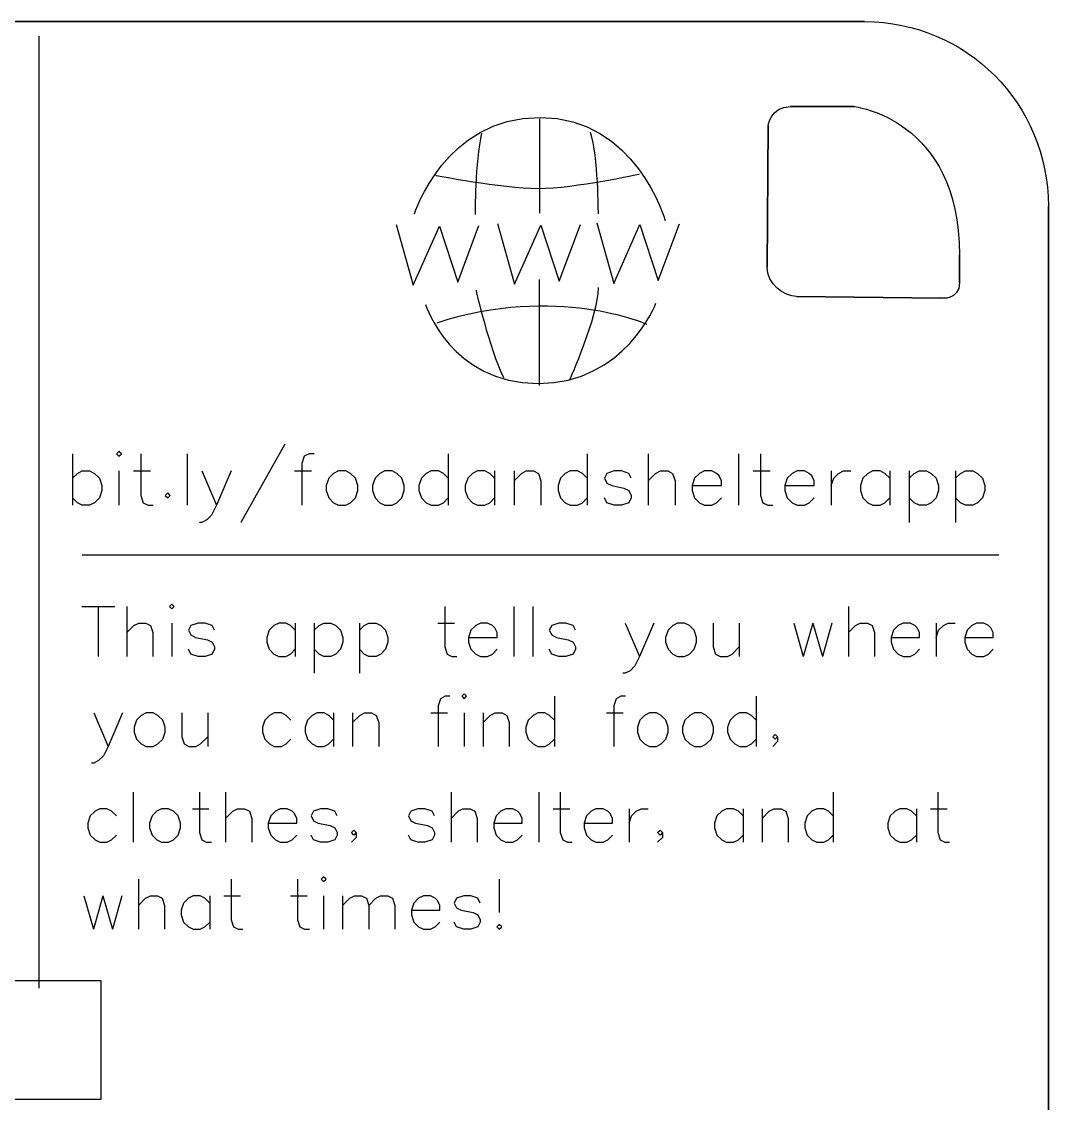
# Model space of a CAD drawing. Header units: inches. Extents: x 5 to 75, y 204.3 to 274.5.
# Drawn here: x 39.84 to 75, y 237.49 to 274.53 of the extents above; entities that cross this region are included whole.
import ezdxf

# ---------------------------------------------------------------- set-up
doc = ezdxf.new("R2010")
doc.units = ezdxf.units.IN
doc.header["$MEASUREMENT"] = 0
for name, color, linetype in [('Cutout', 7, 'Continuous'), ('Dividers', 7, 'Continuous'), ('Graphics', 7, 'Continuous'), ('Text', 7, 'Continuous')]:
    doc.layers.add(name, color=color, linetype=linetype)

# ---------------------------------------------------------------- blocks, each defined once
blk = doc.blocks.new('block 2')
at = {"layer": 'Cutout', "color": 7, "lineweight": 25}
blk.add_open_spline([(68.329, 271.623), (68.329, 271.623), (71.956, 271.224), (71.956, 266.541)], degree=3, dxfattribs=at)
blk = doc.blocks.new('block 3')
at = {"layer": 'Cutout', "color": 7, "lineweight": 25}
blk.add_open_spline([(66.174, 271.62), (66.174, 271.62), (68.329, 271.623), (68.329, 271.623), (68.329, 271.623), (66.174, 271.62), (66.174, 271.62)], degree=3, knots=[0, 0, 0, 0, 1, 1, 1, 2, 2, 2, 2], dxfattribs=at)
blk = doc.blocks.new('block 4')
at = {"layer": 'Cutout', "color": 7, "lineweight": 25}
blk.add_open_spline([(71.956, 265.592), (71.956, 264.972), (71.314, 265.056), (71.314, 265.056)], degree=3, dxfattribs=at)
blk = doc.blocks.new('block 5')
at = {"layer": 'Cutout', "color": 7, "lineweight": 25}
blk.add_open_spline([(71.956, 266.541), (71.956, 266.541), (71.956, 265.592), (71.956, 265.592), (71.956, 265.592), (71.956, 266.541), (71.956, 266.541)], degree=3, knots=[0, 0, 0, 0, 1, 1, 1, 2, 2, 2, 2], dxfattribs=at)
blk = doc.blocks.new('block 6')
at = {"layer": 'Cutout', "color": 7, "lineweight": 25}
blk.add_open_spline([(66.379, 265.119), (65.939, 265.119), (65.366, 265.552), (65.366, 266.114)], degree=3, dxfattribs=at)
blk = doc.blocks.new('block 7')
at = {"layer": 'Cutout', "color": 7, "lineweight": 25}
blk.add_open_spline([(71.314, 265.056), (71.314, 265.056), (66.379, 265.119), (66.379, 265.119), (66.379, 265.119), (71.314, 265.056), (71.314, 265.056)], degree=3, knots=[0, 0, 0, 0, 1, 1, 1, 2, 2, 2, 2], dxfattribs=at)
blk = doc.blocks.new('block 8')
at = {"layer": 'Cutout', "color": 7, "lineweight": 25}
blk.add_open_spline([(65.399, 270.953), (65.399, 270.953), (65.473, 271.618), (66.174, 271.62)], degree=3, dxfattribs=at)
blk = doc.blocks.new('block 9')
at = {"layer": 'Cutout', "color": 7, "lineweight": 25}
blk.add_open_spline([(65.366, 266.114), (65.366, 266.114), (65.399, 270.953), (65.399, 270.953), (65.399, 270.953), (65.366, 266.114), (65.366, 266.114)], degree=3, knots=[0, 0, 0, 0, 1, 1, 1, 2, 2, 2, 2], dxfattribs=at)
blk = doc.blocks.new('block 10')
at = {"layer": 'Cutout', "color": 7, "lineweight": 25}
blk.add_lwpolyline([(66.174, 271.62), (66.174, 271.62)], dxfattribs=at)
blk = doc.blocks.new('block 11')
at = {"layer": 'Cutout', "color": 7, "lineweight": 25}
blk.add_open_spline([(68.708, 274.526), (72.194, 274.526), (75, 271.71), (75, 268.212)], degree=3, dxfattribs=at)
blk = doc.blocks.new('block 12')
at = {"layer": 'Cutout', "color": 7, "lineweight": 25}
blk.add_open_spline([(11.291, 274.526), (11.291, 274.526), (68.708, 274.526), (68.708, 274.526), (68.708, 274.526), (11.291, 274.526), (11.291, 274.526)], degree=3, knots=[0, 0, 0, 0, 1, 1, 1, 2, 2, 2, 2], dxfattribs=at)
blk = doc.blocks.new('block 14')
at = {"layer": 'Cutout', "color": 7, "lineweight": 25}
blk.add_open_spline([(75, 268.212), (75, 268.212), (75, 210.589), (75, 210.589), (75, 210.589), (75, 268.212), (75, 268.212)], degree=3, knots=[0, 0, 0, 0, 1, 1, 1, 2, 2, 2, 2], dxfattribs=at)
blk = doc.blocks.new('block 24')
at = {"layer": 'Dividers', "color": 7, "lineweight": 25}
blk.add_lwpolyline([(40.439, 241.437), (40.439, 274.029)], dxfattribs=at)
blk = doc.blocks.new('block 26')
at = {"layer": 'Dividers', "color": 7, "lineweight": 25}
blk.add_lwpolyline([(5.003, 241.692), (42.553, 241.692), (42.553, 237.618), (5.003, 237.618), (5.003, 241.692)], dxfattribs=at)
blk = doc.blocks.new('block 27')
at = {"layer": 'Dividers', "color": 7, "lineweight": 25}
blk.add_lwpolyline([(41.912, 256.266), (73.304, 256.266)], dxfattribs=at)
blk = doc.blocks.new('block 53')
at = {"layer": 'Graphics', "color": 7, "lineweight": 25}
blk.add_open_spline([(53.672, 264.837), (53.672, 264.837), (54.546, 262.137), (57.527, 262.137)], degree=3, dxfattribs=at)
blk = doc.blocks.new('block 54')
at = {"layer": 'Graphics', "color": 7, "lineweight": 25}
blk.add_open_spline([(57.527, 262.137), (60.508, 262.137), (61.561, 264.882), (61.561, 264.882)], degree=3, dxfattribs=at)
blk = doc.blocks.new('block 56')
at = {"layer": 'Graphics', "color": 7, "lineweight": 25}
blk.add_open_spline([(55.398, 265.331), (55.398, 265.331), (55.846, 263.352), (56.339, 262.34)], degree=3, dxfattribs=at)
blk = doc.blocks.new('block 57')
at = {"layer": 'Graphics', "color": 7, "lineweight": 25}
blk.add_open_spline([(58.602, 262.25), (58.602, 262.25), (59.589, 264.432), (59.589, 265.422)], degree=3, dxfattribs=at)
blk = doc.blocks.new('block 58')
at = {"layer": 'Graphics', "color": 7, "lineweight": 25}
blk.add_open_spline([(61.248, 264.162), (61.248, 264.162), (58.155, 265.534), (54.053, 264.207)], degree=3, dxfattribs=at)
blk = doc.blocks.new('block 59')
at = {"layer": 'Graphics', "color": 7, "lineweight": 25}
blk.add_open_spline([(53.29, 267.941), (53.29, 267.941), (54.322, 271.248), (57.594, 271.248)], degree=3, dxfattribs=at)
blk = doc.blocks.new('block 60')
at = {"layer": 'Graphics', "color": 7, "lineweight": 25}
blk.add_open_spline([(57.594, 271.248), (60.867, 271.248), (61.875, 267.716), (61.875, 267.716)], degree=3, dxfattribs=at)
blk = doc.blocks.new('block 61')
at = {"layer": 'Graphics', "color": 7, "lineweight": 25}
blk.add_lwpolyline([(57.571, 262.07), (57.571, 265.692)], dxfattribs=at)
blk = doc.blocks.new('block 62')
at = {"layer": 'Graphics', "color": 7, "lineweight": 25}
blk.add_open_spline([(55.375, 267.918), (55.375, 267.918), (55.375, 269.718), (55.6, 270.708)], degree=3, dxfattribs=at)
blk = doc.blocks.new('block 63')
at = {"layer": 'Graphics', "color": 7, "lineweight": 25}
blk.add_open_spline([(59.589, 267.941), (59.589, 267.941), (59.589, 269.92), (59.32, 270.73)], degree=3, dxfattribs=at)
blk = doc.blocks.new('block 64')
at = {"layer": 'Graphics', "color": 7, "lineweight": 25}
blk.add_open_spline([(54.008, 269.268), (54.008, 269.268), (56.249, 268.818), (57.527, 268.818)], degree=3, dxfattribs=at)
blk = doc.blocks.new('block 65')
at = {"layer": 'Graphics', "color": 7, "lineweight": 25}
blk.add_open_spline([(57.527, 268.818), (58.804, 268.818), (61.001, 269.313), (61.001, 269.313)], degree=3, dxfattribs=at)
blk = doc.blocks.new('block 66')
at = {"layer": 'Graphics', "color": 7, "lineweight": 25}
blk.add_lwpolyline([(57.571, 271.202), (57.571, 267.963)], dxfattribs=at)
blk = doc.blocks.new('block 67')
at = {"layer": 'Graphics', "color": 7, "lineweight": 25}
blk.add_lwpolyline([(52.663, 267.581), (53.246, 265.5), (54.142, 267.525), (54.77, 265.601), (55.499, 267.547)], dxfattribs=at)
blk = doc.blocks.new('block 68')
at = {"layer": 'Graphics', "color": 7, "lineweight": 25}
blk.add_lwpolyline([(56.137, 267.614), (56.72, 265.534), (57.616, 267.559), (58.245, 265.635), (58.973, 267.581)], dxfattribs=at)
blk = doc.blocks.new('block 69')
at = {"layer": 'Graphics', "color": 7, "lineweight": 25}
blk.add_lwpolyline([(59.534, 267.637), (60.116, 265.556), (61.013, 267.581), (61.64, 265.658), (62.369, 267.604)], dxfattribs=at)
blk = doc.blocks.new('block 118')
at = {"layer": 'Text', "color": 7, "lineweight": 25}
blk.add_lwpolyline([(41.581, 259.729), (41.581, 257.968)], dxfattribs=at)
blk = doc.blocks.new('block 119')
at = {"layer": 'Text', "color": 7, "lineweight": 25}
blk.add_lwpolyline([(41.581, 258.89), (41.747, 259.058), (41.915, 259.142), (42.165, 259.142), (42.332, 259.058), (42.499, 258.89), (42.583, 258.639), (42.583, 258.471), (42.499, 258.22), (42.332, 258.052), (42.165, 257.968), (41.915, 257.968), (41.747, 258.052), (41.581, 258.22)], dxfattribs=at)
blk = doc.blocks.new('block 120')
at = {"layer": 'Text', "color": 7, "lineweight": 25}
blk.add_lwpolyline([(43.084, 259.729), (43.167, 259.645), (43.252, 259.729), (43.167, 259.813), (43.084, 259.729)], dxfattribs=at)
blk = doc.blocks.new('block 121')
at = {"layer": 'Text', "color": 7, "lineweight": 25}
blk.add_lwpolyline([(43.167, 259.142), (43.167, 257.968)], dxfattribs=at)
blk = doc.blocks.new('block 122')
at = {"layer": 'Text', "color": 7, "lineweight": 25}
blk.add_lwpolyline([(43.92, 259.729), (43.92, 258.304), (44.004, 258.052), (44.17, 257.968), (44.338, 257.968)], dxfattribs=at)
blk = doc.blocks.new('block 123')
at = {"layer": 'Text', "color": 7, "lineweight": 25}
blk.add_lwpolyline([(43.669, 259.142), (44.253, 259.142)], dxfattribs=at)
blk = doc.blocks.new('block 124')
at = {"layer": 'Text', "color": 7, "lineweight": 25}
blk.add_lwpolyline([(44.838, 258.388), (44.755, 258.304), (44.838, 258.22), (44.922, 258.304), (44.838, 258.388)], dxfattribs=at)
blk = doc.blocks.new('block 125')
at = {"layer": 'Text', "color": 7, "lineweight": 25}
blk.add_lwpolyline([(45.507, 259.729), (45.507, 257.968)], dxfattribs=at)
blk = doc.blocks.new('block 126')
at = {"layer": 'Text', "color": 7, "lineweight": 25}
blk.add_lwpolyline([(46.009, 259.142), (46.509, 257.968)], dxfattribs=at)
blk = doc.blocks.new('block 127')
at = {"layer": 'Text', "color": 7, "lineweight": 25}
blk.add_lwpolyline([(47.011, 259.142), (46.509, 257.968), (46.343, 257.633), (46.175, 257.465), (46.009, 257.382), (45.924, 257.382)], dxfattribs=at)
blk = doc.blocks.new('block 128')
at = {"layer": 'Text', "color": 7, "lineweight": 25}
blk.add_lwpolyline([(48.849, 260.064), (47.346, 257.382)], dxfattribs=at)
blk = doc.blocks.new('block 129')
at = {"layer": 'Text', "color": 7, "lineweight": 25}
blk.add_lwpolyline([(49.852, 259.729), (49.685, 259.729), (49.517, 259.645), (49.434, 259.394), (49.434, 257.968)], dxfattribs=at)
blk = doc.blocks.new('block 130')
at = {"layer": 'Text', "color": 7, "lineweight": 25}
blk.add_lwpolyline([(49.183, 259.142), (49.768, 259.142)], dxfattribs=at)
blk = doc.blocks.new('block 131')
at = {"layer": 'Text', "color": 7, "lineweight": 25}
blk.add_lwpolyline([(50.687, 259.142), (50.52, 259.058), (50.353, 258.89), (50.269, 258.639), (50.269, 258.471), (50.353, 258.22), (50.52, 258.052), (50.687, 257.968), (50.937, 257.968), (51.105, 258.052), (51.272, 258.22), (51.355, 258.471), (51.355, 258.639), (51.272, 258.89), (51.105, 259.058), (50.937, 259.142), (50.687, 259.142)], dxfattribs=at)
blk = doc.blocks.new('block 132')
at = {"layer": 'Text', "color": 7, "lineweight": 25}
blk.add_lwpolyline([(52.274, 259.142), (52.107, 259.058), (51.94, 258.89), (51.857, 258.639), (51.857, 258.471), (51.94, 258.22), (52.107, 258.052), (52.274, 257.968), (52.525, 257.968), (52.692, 258.052), (52.859, 258.22), (52.943, 258.471), (52.943, 258.639), (52.859, 258.89), (52.692, 259.058), (52.525, 259.142), (52.274, 259.142)], dxfattribs=at)
blk = doc.blocks.new('block 133')
at = {"layer": 'Text', "color": 7, "lineweight": 25}
blk.add_lwpolyline([(54.447, 259.729), (54.447, 257.968)], dxfattribs=at)
blk = doc.blocks.new('block 134')
at = {"layer": 'Text', "color": 7, "lineweight": 25}
blk.add_lwpolyline([(54.447, 258.89), (54.28, 259.058), (54.113, 259.142), (53.862, 259.142), (53.694, 259.058), (53.528, 258.89), (53.444, 258.639), (53.444, 258.471), (53.528, 258.22), (53.694, 258.052), (53.862, 257.968), (54.113, 257.968), (54.28, 258.052), (54.447, 258.22)], dxfattribs=at)
blk = doc.blocks.new('block 135')
at = {"layer": 'Text', "color": 7, "lineweight": 25}
blk.add_lwpolyline([(56.034, 259.142), (56.034, 257.968)], dxfattribs=at)
blk = doc.blocks.new('block 136')
at = {"layer": 'Text', "color": 7, "lineweight": 25}
blk.add_lwpolyline([(56.034, 258.89), (55.867, 259.058), (55.7, 259.142), (55.45, 259.142), (55.282, 259.058), (55.115, 258.89), (55.031, 258.639), (55.031, 258.471), (55.115, 258.22), (55.282, 258.052), (55.45, 257.968), (55.7, 257.968), (55.867, 258.052), (56.034, 258.22)], dxfattribs=at)
blk = doc.blocks.new('block 137')
at = {"layer": 'Text', "color": 7, "lineweight": 25}
blk.add_lwpolyline([(56.702, 259.142), (56.702, 257.968)], dxfattribs=at)
blk = doc.blocks.new('block 138')
at = {"layer": 'Text', "color": 7, "lineweight": 25}
blk.add_lwpolyline([(56.702, 258.807), (56.953, 259.058), (57.121, 259.142), (57.37, 259.142), (57.538, 259.058), (57.621, 258.807), (57.621, 257.968)], dxfattribs=at)
blk = doc.blocks.new('block 139')
at = {"layer": 'Text', "color": 7, "lineweight": 25}
blk.add_lwpolyline([(59.209, 259.729), (59.209, 257.968)], dxfattribs=at)
blk = doc.blocks.new('block 140')
at = {"layer": 'Text', "color": 7, "lineweight": 25}
blk.add_lwpolyline([(59.209, 258.89), (59.042, 259.058), (58.875, 259.142), (58.624, 259.142), (58.456, 259.058), (58.29, 258.89), (58.207, 258.639), (58.207, 258.471), (58.29, 258.22), (58.456, 258.052), (58.624, 257.968), (58.875, 257.968), (59.042, 258.052), (59.209, 258.22)], dxfattribs=at)
blk = doc.blocks.new('block 141')
at = {"layer": 'Text', "color": 7, "lineweight": 25}
blk.add_lwpolyline([(60.713, 258.89), (60.629, 259.058), (60.378, 259.142), (60.128, 259.142), (59.877, 259.058), (59.793, 258.89), (59.877, 258.723), (60.044, 258.639), (60.462, 258.555), (60.629, 258.471), (60.713, 258.304), (60.713, 258.22), (60.629, 258.052), (60.378, 257.968), (60.128, 257.968), (59.877, 258.052), (59.793, 258.22)], dxfattribs=at)
blk = doc.blocks.new('block 142')
at = {"layer": 'Text', "color": 7, "lineweight": 25}
blk.add_lwpolyline([(61.298, 259.729), (61.298, 257.968)], dxfattribs=at)
blk = doc.blocks.new('block 143')
at = {"layer": 'Text', "color": 7, "lineweight": 25}
blk.add_lwpolyline([(61.298, 258.807), (61.549, 259.058), (61.715, 259.142), (61.966, 259.142), (62.133, 259.058), (62.217, 258.807), (62.217, 257.968)], dxfattribs=at)
blk = doc.blocks.new('block 144')
at = {"layer": 'Text', "color": 7, "lineweight": 25}
blk.add_lwpolyline([(62.801, 258.639), (63.804, 258.639), (63.804, 258.807), (63.72, 258.974), (63.637, 259.058), (63.47, 259.142), (63.22, 259.142), (63.052, 259.058), (62.885, 258.89), (62.801, 258.639), (62.801, 258.471), (62.885, 258.22), (63.052, 258.052), (63.22, 257.968), (63.47, 257.968), (63.637, 258.052), (63.804, 258.22)], dxfattribs=at)
blk = doc.blocks.new('block 145')
at = {"layer": 'Text', "color": 7, "lineweight": 25}
blk.add_lwpolyline([(64.389, 259.729), (64.389, 257.968)], dxfattribs=at)
blk = doc.blocks.new('block 146')
at = {"layer": 'Text', "color": 7, "lineweight": 25}
blk.add_lwpolyline([(65.141, 259.729), (65.141, 258.304), (65.225, 258.052), (65.391, 257.968), (65.559, 257.968)], dxfattribs=at)
blk = doc.blocks.new('block 147')
at = {"layer": 'Text', "color": 7, "lineweight": 25}
blk.add_lwpolyline([(64.891, 259.142), (65.475, 259.142)], dxfattribs=at)
blk = doc.blocks.new('block 148')
at = {"layer": 'Text', "color": 7, "lineweight": 25}
blk.add_lwpolyline([(65.977, 258.639), (66.979, 258.639), (66.979, 258.807), (66.895, 258.974), (66.811, 259.058), (66.645, 259.142), (66.394, 259.142), (66.226, 259.058), (66.06, 258.89), (65.977, 258.639), (65.977, 258.471), (66.06, 258.22), (66.226, 258.052), (66.394, 257.968), (66.645, 257.968), (66.811, 258.052), (66.979, 258.22)], dxfattribs=at)
blk = doc.blocks.new('block 149')
at = {"layer": 'Text', "color": 7, "lineweight": 25}
blk.add_lwpolyline([(67.563, 259.142), (67.563, 257.968)], dxfattribs=at)
blk = doc.blocks.new('block 150')
at = {"layer": 'Text', "color": 7, "lineweight": 25}
blk.add_lwpolyline([(67.563, 258.639), (67.648, 258.89), (67.814, 259.058), (67.982, 259.142), (68.232, 259.142)], dxfattribs=at)
blk = doc.blocks.new('block 151')
at = {"layer": 'Text', "color": 7, "lineweight": 25}
blk.add_lwpolyline([(69.569, 259.142), (69.569, 257.968)], dxfattribs=at)
blk = doc.blocks.new('block 152')
at = {"layer": 'Text', "color": 7, "lineweight": 25}
blk.add_lwpolyline([(69.569, 258.89), (69.402, 259.058), (69.234, 259.142), (68.984, 259.142), (68.817, 259.058), (68.65, 258.89), (68.566, 258.639), (68.566, 258.471), (68.65, 258.22), (68.817, 258.052), (68.984, 257.968), (69.234, 257.968), (69.402, 258.052), (69.569, 258.22)], dxfattribs=at)
blk = doc.blocks.new('block 153')
at = {"layer": 'Text', "color": 7, "lineweight": 25}
blk.add_lwpolyline([(70.237, 259.142), (70.237, 257.382)], dxfattribs=at)
blk = doc.blocks.new('block 154')
at = {"layer": 'Text', "color": 7, "lineweight": 25}
blk.add_lwpolyline([(70.237, 258.89), (70.405, 259.058), (70.571, 259.142), (70.822, 259.142), (70.99, 259.058), (71.156, 258.89), (71.239, 258.639), (71.239, 258.471), (71.156, 258.22), (70.99, 258.052), (70.822, 257.968), (70.571, 257.968), (70.405, 258.052), (70.237, 258.22)], dxfattribs=at)
blk = doc.blocks.new('block 155')
at = {"layer": 'Text', "color": 7, "lineweight": 25}
blk.add_lwpolyline([(71.825, 259.142), (71.825, 257.382)], dxfattribs=at)
blk = doc.blocks.new('block 156')
at = {"layer": 'Text', "color": 7, "lineweight": 25}
blk.add_lwpolyline([(71.825, 258.89), (71.992, 259.058), (72.159, 259.142), (72.41, 259.142), (72.576, 259.058), (72.744, 258.89), (72.827, 258.639), (72.827, 258.471), (72.744, 258.22), (72.576, 258.052), (72.41, 257.968), (72.159, 257.968), (71.992, 258.052), (71.825, 258.22)], dxfattribs=at)
blk = doc.blocks.new('block 225')
at = {"layer": 'Text', "color": 7, "lineweight": 25}
blk.add_lwpolyline([(42.463, 254.506), (42.463, 252.793)], dxfattribs=at)
blk = doc.blocks.new('block 226')
at = {"layer": 'Text', "color": 7, "lineweight": 25}
blk.add_lwpolyline([(41.893, 254.506), (43.032, 254.506)], dxfattribs=at)
blk = doc.blocks.new('block 227')
at = {"layer": 'Text', "color": 7, "lineweight": 25}
blk.add_lwpolyline([(43.438, 254.506), (43.438, 252.793)], dxfattribs=at)
blk = doc.blocks.new('block 228')
at = {"layer": 'Text', "color": 7, "lineweight": 25}
blk.add_lwpolyline([(43.438, 253.608), (43.682, 253.853), (43.845, 253.935), (44.089, 253.935), (44.251, 253.853), (44.333, 253.608), (44.333, 252.793)], dxfattribs=at)
blk = doc.blocks.new('block 229')
at = {"layer": 'Text', "color": 7, "lineweight": 25}
blk.add_lwpolyline([(44.902, 254.506), (44.983, 254.424), (45.064, 254.506), (44.983, 254.587), (44.902, 254.506)], dxfattribs=at)
blk = doc.blocks.new('block 230')
at = {"layer": 'Text', "color": 7, "lineweight": 25}
blk.add_lwpolyline([(44.983, 253.935), (44.983, 252.793)], dxfattribs=at)
blk = doc.blocks.new('block 231')
at = {"layer": 'Text', "color": 7, "lineweight": 25}
blk.add_lwpolyline([(46.447, 253.69), (46.365, 253.853), (46.121, 253.935), (45.877, 253.935), (45.633, 253.853), (45.552, 253.69), (45.633, 253.527), (45.796, 253.446), (46.203, 253.364), (46.365, 253.282), (46.447, 253.119), (46.447, 253.037), (46.365, 252.874), (46.121, 252.793), (45.877, 252.793), (45.633, 252.874), (45.552, 253.037)], dxfattribs=at)
blk = doc.blocks.new('block 232')
at = {"layer": 'Text', "color": 7, "lineweight": 25}
blk.add_lwpolyline([(49.21, 253.935), (49.21, 252.793)], dxfattribs=at)
blk = doc.blocks.new('block 233')
at = {"layer": 'Text', "color": 7, "lineweight": 25}
blk.add_lwpolyline([(49.21, 253.69), (49.048, 253.853), (48.885, 253.935), (48.641, 253.935), (48.478, 253.853), (48.316, 253.69), (48.234, 253.446), (48.234, 253.282), (48.316, 253.037), (48.478, 252.874), (48.641, 252.793), (48.885, 252.793), (49.048, 252.874), (49.21, 253.037)], dxfattribs=at)
blk = doc.blocks.new('block 234')
at = {"layer": 'Text', "color": 7, "lineweight": 25}
blk.add_lwpolyline([(49.86, 253.935), (49.86, 252.222)], dxfattribs=at)
blk = doc.blocks.new('block 235')
at = {"layer": 'Text', "color": 7, "lineweight": 25}
blk.add_lwpolyline([(49.86, 253.69), (50.023, 253.853), (50.186, 253.935), (50.43, 253.935), (50.592, 253.853), (50.755, 253.69), (50.837, 253.446), (50.837, 253.282), (50.755, 253.037), (50.592, 252.874), (50.43, 252.793), (50.186, 252.793), (50.023, 252.874), (49.86, 253.037)], dxfattribs=at)
blk = doc.blocks.new('block 236')
at = {"layer": 'Text', "color": 7, "lineweight": 25}
blk.add_lwpolyline([(51.405, 253.935), (51.405, 252.222)], dxfattribs=at)
blk = doc.blocks.new('block 237')
at = {"layer": 'Text', "color": 7, "lineweight": 25}
blk.add_lwpolyline([(51.405, 253.69), (51.568, 253.853), (51.73, 253.935), (51.974, 253.935), (52.137, 253.853), (52.3, 253.69), (52.381, 253.446), (52.381, 253.282), (52.3, 253.037), (52.137, 252.874), (51.974, 252.793), (51.73, 252.793), (51.568, 252.874), (51.405, 253.037)], dxfattribs=at)
blk = doc.blocks.new('block 238')
at = {"layer": 'Text', "color": 7, "lineweight": 25}
blk.add_lwpolyline([(54.332, 254.506), (54.332, 253.119), (54.414, 252.874), (54.575, 252.793), (54.738, 252.793)], dxfattribs=at)
blk = doc.blocks.new('block 239')
at = {"layer": 'Text', "color": 7, "lineweight": 25}
blk.add_lwpolyline([(54.088, 253.935), (54.657, 253.935)], dxfattribs=at)
blk = doc.blocks.new('block 240')
at = {"layer": 'Text', "color": 7, "lineweight": 25}
blk.add_lwpolyline([(55.145, 253.446), (56.121, 253.446), (56.121, 253.608), (56.04, 253.772), (55.958, 253.853), (55.796, 253.935), (55.551, 253.935), (55.389, 253.853), (55.226, 253.69), (55.145, 253.446), (55.145, 253.282), (55.226, 253.037), (55.389, 252.874), (55.551, 252.793), (55.796, 252.793), (55.958, 252.874), (56.121, 253.037)], dxfattribs=at)
blk = doc.blocks.new('block 241')
at = {"layer": 'Text', "color": 7, "lineweight": 25}
blk.add_lwpolyline([(56.689, 254.506), (56.689, 252.793)], dxfattribs=at)
blk = doc.blocks.new('block 242')
at = {"layer": 'Text', "color": 7, "lineweight": 25}
blk.add_lwpolyline([(57.34, 254.506), (57.34, 252.793)], dxfattribs=at)
blk = doc.blocks.new('block 243')
at = {"layer": 'Text', "color": 7, "lineweight": 25}
blk.add_lwpolyline([(58.803, 253.69), (58.722, 253.853), (58.478, 253.935), (58.234, 253.935), (57.99, 253.853), (57.909, 253.69), (57.99, 253.527), (58.153, 253.446), (58.559, 253.364), (58.722, 253.282), (58.803, 253.119), (58.803, 253.037), (58.722, 252.874), (58.478, 252.793), (58.234, 252.793), (57.99, 252.874), (57.909, 253.037)], dxfattribs=at)
blk = doc.blocks.new('block 244')
at = {"layer": 'Text', "color": 7, "lineweight": 25}
blk.add_lwpolyline([(60.511, 253.935), (60.999, 252.793)], dxfattribs=at)
blk = doc.blocks.new('block 245')
at = {"layer": 'Text', "color": 7, "lineweight": 25}
blk.add_lwpolyline([(61.486, 253.935), (60.999, 252.793), (60.836, 252.467), (60.673, 252.303), (60.511, 252.222), (60.429, 252.222)], dxfattribs=at)
blk = doc.blocks.new('block 246')
at = {"layer": 'Text', "color": 7, "lineweight": 25}
blk.add_lwpolyline([(62.299, 253.935), (62.137, 253.853), (61.974, 253.69), (61.893, 253.446), (61.893, 253.282), (61.974, 253.037), (62.137, 252.874), (62.299, 252.793), (62.543, 252.793), (62.705, 252.874), (62.868, 253.037), (62.949, 253.282), (62.949, 253.446), (62.868, 253.69), (62.705, 253.853), (62.543, 253.935), (62.299, 253.935)], dxfattribs=at)
blk = doc.blocks.new('block 247')
at = {"layer": 'Text', "color": 7, "lineweight": 25}
blk.add_lwpolyline([(63.519, 253.935), (63.519, 253.119), (63.6, 252.874), (63.763, 252.793), (64.007, 252.793), (64.169, 252.874), (64.412, 253.119)], dxfattribs=at)
blk = doc.blocks.new('block 248')
at = {"layer": 'Text', "color": 7, "lineweight": 25}
blk.add_lwpolyline([(64.412, 253.935), (64.412, 252.793)], dxfattribs=at)
blk = doc.blocks.new('block 249')
at = {"layer": 'Text', "color": 7, "lineweight": 25}
blk.add_lwpolyline([(66.282, 253.935), (66.608, 252.793)], dxfattribs=at)
blk = doc.blocks.new('block 250')
at = {"layer": 'Text', "color": 7, "lineweight": 25}
blk.add_lwpolyline([(66.933, 253.935), (66.608, 252.793)], dxfattribs=at)
blk = doc.blocks.new('block 251')
at = {"layer": 'Text', "color": 7, "lineweight": 25}
blk.add_lwpolyline([(66.933, 253.935), (67.259, 252.793)], dxfattribs=at)
blk = doc.blocks.new('block 252')
at = {"layer": 'Text', "color": 7, "lineweight": 25}
blk.add_lwpolyline([(67.583, 253.935), (67.259, 252.793)], dxfattribs=at)
blk = doc.blocks.new('block 253')
at = {"layer": 'Text', "color": 7, "lineweight": 25}
blk.add_lwpolyline([(68.152, 254.506), (68.152, 252.793)], dxfattribs=at)
blk = doc.blocks.new('block 254')
at = {"layer": 'Text', "color": 7, "lineweight": 25}
blk.add_lwpolyline([(68.152, 253.608), (68.397, 253.853), (68.559, 253.935), (68.803, 253.935), (68.966, 253.853), (69.047, 253.608), (69.047, 252.793)], dxfattribs=at)
blk = doc.blocks.new('block 255')
at = {"layer": 'Text', "color": 7, "lineweight": 25}
blk.add_lwpolyline([(69.615, 253.446), (70.592, 253.446), (70.592, 253.608), (70.51, 253.772), (70.429, 253.853), (70.266, 253.935), (70.022, 253.935), (69.86, 253.853), (69.697, 253.69), (69.615, 253.446), (69.615, 253.282), (69.697, 253.037), (69.86, 252.874), (70.022, 252.793), (70.266, 252.793), (70.429, 252.874), (70.592, 253.037)], dxfattribs=at)
blk = doc.blocks.new('block 256')
at = {"layer": 'Text', "color": 7, "lineweight": 25}
blk.add_lwpolyline([(71.16, 253.935), (71.16, 252.793)], dxfattribs=at)
blk = doc.blocks.new('block 257')
at = {"layer": 'Text', "color": 7, "lineweight": 25}
blk.add_lwpolyline([(71.16, 253.446), (71.241, 253.69), (71.404, 253.853), (71.567, 253.935), (71.811, 253.935)], dxfattribs=at)
blk = doc.blocks.new('block 258')
at = {"layer": 'Text', "color": 7, "lineweight": 25}
blk.add_lwpolyline([(72.136, 253.446), (73.111, 253.446), (73.111, 253.608), (73.03, 253.772), (72.949, 253.853), (72.786, 253.935), (72.542, 253.935), (72.379, 253.853), (72.217, 253.69), (72.136, 253.446), (72.136, 253.282), (72.217, 253.037), (72.379, 252.874), (72.542, 252.793), (72.786, 252.793), (72.949, 252.874), (73.111, 253.037)], dxfattribs=at)
blk = doc.blocks.new('block 259')
at = {"layer": 'Text', "color": 7, "lineweight": 25}
blk.add_lwpolyline([(42.31, 250.856), (42.798, 249.714)], dxfattribs=at)
blk = doc.blocks.new('block 260')
at = {"layer": 'Text', "color": 7, "lineweight": 25}
blk.add_lwpolyline([(43.286, 250.856), (42.798, 249.714), (42.635, 249.387), (42.473, 249.224), (42.31, 249.143), (42.229, 249.143)], dxfattribs=at)
blk = doc.blocks.new('block 261')
at = {"layer": 'Text', "color": 7, "lineweight": 25}
blk.add_lwpolyline([(44.099, 250.856), (43.936, 250.774), (43.773, 250.611), (43.693, 250.366), (43.693, 250.203), (43.773, 249.959), (43.936, 249.795), (44.099, 249.714), (44.343, 249.714), (44.505, 249.795), (44.668, 249.959), (44.749, 250.203), (44.749, 250.366), (44.668, 250.611), (44.505, 250.774), (44.343, 250.856), (44.099, 250.856)], dxfattribs=at)
blk = doc.blocks.new('block 262')
at = {"layer": 'Text', "color": 7, "lineweight": 25}
blk.add_lwpolyline([(45.318, 250.856), (45.318, 250.04), (45.399, 249.795), (45.562, 249.714), (45.806, 249.714), (45.968, 249.795), (46.213, 250.04)], dxfattribs=at)
blk = doc.blocks.new('block 263')
at = {"layer": 'Text', "color": 7, "lineweight": 25}
blk.add_lwpolyline([(46.213, 250.856), (46.213, 249.714)], dxfattribs=at)
blk = doc.blocks.new('block 264')
at = {"layer": 'Text', "color": 7, "lineweight": 25}
blk.add_lwpolyline([(49.057, 250.611), (48.895, 250.774), (48.732, 250.856), (48.489, 250.856), (48.326, 250.774), (48.164, 250.611), (48.083, 250.366), (48.083, 250.203), (48.164, 249.959), (48.326, 249.795), (48.489, 249.714), (48.732, 249.714), (48.895, 249.795), (49.057, 249.959)], dxfattribs=at)
blk = doc.blocks.new('block 265')
at = {"layer": 'Text', "color": 7, "lineweight": 25}
blk.add_lwpolyline([(50.521, 250.856), (50.521, 249.714)], dxfattribs=at)
blk = doc.blocks.new('block 266')
at = {"layer": 'Text', "color": 7, "lineweight": 25}
blk.add_lwpolyline([(50.521, 250.611), (50.358, 250.774), (50.195, 250.856), (49.953, 250.856), (49.79, 250.774), (49.627, 250.611), (49.546, 250.366), (49.546, 250.203), (49.627, 249.959), (49.79, 249.795), (49.953, 249.714), (50.195, 249.714), (50.358, 249.795), (50.521, 249.959)], dxfattribs=at)
blk = doc.blocks.new('block 267')
at = {"layer": 'Text', "color": 7, "lineweight": 25}
blk.add_lwpolyline([(51.172, 250.856), (51.172, 249.714)], dxfattribs=at)
blk = doc.blocks.new('block 268')
at = {"layer": 'Text', "color": 7, "lineweight": 25}
blk.add_lwpolyline([(51.172, 250.529), (51.416, 250.774), (51.578, 250.856), (51.821, 250.856), (51.984, 250.774), (52.065, 250.529), (52.065, 249.714)], dxfattribs=at)
blk = doc.blocks.new('block 269')
at = {"layer": 'Text', "color": 7, "lineweight": 25}
blk.add_lwpolyline([(54.505, 251.427), (54.342, 251.427), (54.179, 251.345), (54.098, 251.101), (54.098, 249.714)], dxfattribs=at)
blk = doc.blocks.new('block 270')
at = {"layer": 'Text', "color": 7, "lineweight": 25}
blk.add_lwpolyline([(53.854, 250.856), (54.424, 250.856)], dxfattribs=at)
blk = doc.blocks.new('block 271')
at = {"layer": 'Text', "color": 7, "lineweight": 25}
blk.add_lwpolyline([(54.912, 251.427), (54.992, 251.345), (55.073, 251.427), (54.992, 251.509), (54.912, 251.427)], dxfattribs=at)
blk = doc.blocks.new('block 272')
at = {"layer": 'Text', "color": 7, "lineweight": 25}
blk.add_lwpolyline([(54.992, 250.856), (54.992, 249.714)], dxfattribs=at)
blk = doc.blocks.new('block 273')
at = {"layer": 'Text', "color": 7, "lineweight": 25}
blk.add_lwpolyline([(55.643, 250.856), (55.643, 249.714)], dxfattribs=at)
blk = doc.blocks.new('block 274')
at = {"layer": 'Text', "color": 7, "lineweight": 25}
blk.add_lwpolyline([(55.643, 250.529), (55.887, 250.774), (56.049, 250.856), (56.294, 250.856), (56.456, 250.774), (56.537, 250.529), (56.537, 249.714)], dxfattribs=at)
blk = doc.blocks.new('block 275')
at = {"layer": 'Text', "color": 7, "lineweight": 25}
blk.add_lwpolyline([(58.082, 251.427), (58.082, 249.714)], dxfattribs=at)
blk = doc.blocks.new('block 276')
at = {"layer": 'Text', "color": 7, "lineweight": 25}
blk.add_lwpolyline([(58.082, 250.611), (57.919, 250.774), (57.757, 250.856), (57.513, 250.856), (57.35, 250.774), (57.187, 250.611), (57.106, 250.366), (57.106, 250.203), (57.187, 249.959), (57.35, 249.795), (57.513, 249.714), (57.757, 249.714), (57.919, 249.795), (58.082, 249.959)], dxfattribs=at)
blk = doc.blocks.new('block 277')
at = {"layer": 'Text', "color": 7, "lineweight": 25}
blk.add_lwpolyline([(60.52, 251.427), (60.358, 251.427), (60.195, 251.345), (60.114, 251.101), (60.114, 249.714)], dxfattribs=at)
blk = doc.blocks.new('block 278')
at = {"layer": 'Text', "color": 7, "lineweight": 25}
blk.add_lwpolyline([(59.87, 250.856), (60.439, 250.856)], dxfattribs=at)
blk = doc.blocks.new('block 279')
at = {"layer": 'Text', "color": 7, "lineweight": 25}
blk.add_lwpolyline([(61.334, 250.856), (61.171, 250.774), (61.009, 250.611), (60.927, 250.366), (60.927, 250.203), (61.009, 249.959), (61.171, 249.795), (61.334, 249.714), (61.577, 249.714), (61.74, 249.795), (61.903, 249.959), (61.984, 250.203), (61.984, 250.366), (61.903, 250.611), (61.74, 250.774), (61.577, 250.856), (61.334, 250.856)], dxfattribs=at)
blk = doc.blocks.new('block 280')
at = {"layer": 'Text', "color": 7, "lineweight": 25}
blk.add_lwpolyline([(62.879, 250.856), (62.716, 250.774), (62.553, 250.611), (62.472, 250.366), (62.472, 250.203), (62.553, 249.959), (62.716, 249.795), (62.879, 249.714), (63.122, 249.714), (63.284, 249.795), (63.447, 249.959), (63.528, 250.203), (63.528, 250.366), (63.447, 250.611), (63.284, 250.774), (63.122, 250.856), (62.879, 250.856)], dxfattribs=at)
blk = doc.blocks.new('block 281')
at = {"layer": 'Text', "color": 7, "lineweight": 25}
blk.add_lwpolyline([(64.992, 251.427), (64.992, 249.714)], dxfattribs=at)
blk = doc.blocks.new('block 282')
at = {"layer": 'Text', "color": 7, "lineweight": 25}
blk.add_lwpolyline([(64.992, 250.611), (64.829, 250.774), (64.666, 250.856), (64.423, 250.856), (64.26, 250.774), (64.098, 250.611), (64.016, 250.366), (64.016, 250.203), (64.098, 249.959), (64.26, 249.795), (64.423, 249.714), (64.666, 249.714), (64.829, 249.795), (64.992, 249.959)], dxfattribs=at)
blk = doc.blocks.new('block 283')
at = {"layer": 'Text', "color": 7, "lineweight": 25}
blk.add_lwpolyline([(65.724, 250.04), (65.643, 249.959), (65.561, 250.04), (65.643, 250.122), (65.724, 250.04), (65.724, 249.877), (65.561, 249.714)], dxfattribs=at)
blk = doc.blocks.new('block 284')
at = {"layer": 'Text', "color": 7, "lineweight": 25}
blk.add_lwpolyline([(43.082, 247.33), (42.92, 247.493), (42.758, 247.575), (42.514, 247.575), (42.351, 247.493), (42.188, 247.33), (42.107, 247.085), (42.107, 246.922), (42.188, 246.677), (42.351, 246.513), (42.514, 246.432), (42.758, 246.432), (42.92, 246.513), (43.082, 246.677)], dxfattribs=at)
blk = doc.blocks.new('block 285')
at = {"layer": 'Text', "color": 7, "lineweight": 25}
blk.add_lwpolyline([(43.651, 248.145), (43.651, 246.432)], dxfattribs=at)
blk = doc.blocks.new('block 286')
at = {"layer": 'Text', "color": 7, "lineweight": 25}
blk.add_lwpolyline([(44.628, 247.575), (44.465, 247.493), (44.302, 247.33), (44.221, 247.085), (44.221, 246.922), (44.302, 246.677), (44.465, 246.513), (44.628, 246.432), (44.871, 246.432), (45.034, 246.513), (45.196, 246.677), (45.278, 246.922), (45.278, 247.085), (45.196, 247.33), (45.034, 247.493), (44.871, 247.575), (44.628, 247.575)], dxfattribs=at)
blk = doc.blocks.new('block 287')
at = {"layer": 'Text', "color": 7, "lineweight": 25}
blk.add_lwpolyline([(45.928, 248.145), (45.928, 246.759), (46.01, 246.513), (46.172, 246.432), (46.334, 246.432)], dxfattribs=at)
blk = doc.blocks.new('block 288')
at = {"layer": 'Text', "color": 7, "lineweight": 25}
blk.add_lwpolyline([(45.684, 247.575), (46.253, 247.575)], dxfattribs=at)
blk = doc.blocks.new('block 289')
at = {"layer": 'Text', "color": 7, "lineweight": 25}
blk.add_lwpolyline([(46.822, 248.145), (46.822, 246.432)], dxfattribs=at)
blk = doc.blocks.new('block 290')
at = {"layer": 'Text', "color": 7, "lineweight": 25}
blk.add_lwpolyline([(46.822, 247.248), (47.066, 247.493), (47.229, 247.575), (47.473, 247.575), (47.636, 247.493), (47.717, 247.248), (47.717, 246.432)], dxfattribs=at)
blk = doc.blocks.new('block 291')
at = {"layer": 'Text', "color": 7, "lineweight": 25}
blk.add_lwpolyline([(48.285, 247.085), (49.261, 247.085), (49.261, 247.248), (49.18, 247.411), (49.099, 247.493), (48.936, 247.575), (48.692, 247.575), (48.529, 247.493), (48.367, 247.33), (48.285, 247.085), (48.285, 246.922), (48.367, 246.677), (48.529, 246.513), (48.692, 246.432), (48.936, 246.432), (49.099, 246.513), (49.261, 246.677)], dxfattribs=at)
blk = doc.blocks.new('block 292')
at = {"layer": 'Text', "color": 7, "lineweight": 25}
blk.add_lwpolyline([(50.643, 247.33), (50.562, 247.493), (50.318, 247.575), (50.074, 247.575), (49.83, 247.493), (49.749, 247.33), (49.83, 247.166), (49.992, 247.085), (50.399, 247.003), (50.562, 246.922), (50.643, 246.759), (50.643, 246.677), (50.562, 246.513), (50.318, 246.432), (50.074, 246.432), (49.83, 246.513), (49.749, 246.677)], dxfattribs=at)
blk = doc.blocks.new('block 293')
at = {"layer": 'Text', "color": 7, "lineweight": 25}
blk.add_lwpolyline([(51.293, 246.759), (51.212, 246.677), (51.13, 246.759), (51.212, 246.84), (51.293, 246.759), (51.293, 246.595), (51.13, 246.432)], dxfattribs=at)
blk = doc.blocks.new('block 294')
at = {"layer": 'Text', "color": 7, "lineweight": 25}
blk.add_lwpolyline([(53.977, 247.33), (53.895, 247.493), (53.651, 247.575), (53.407, 247.575), (53.163, 247.493), (53.082, 247.33), (53.163, 247.166), (53.326, 247.085), (53.732, 247.003), (53.895, 246.922), (53.977, 246.759), (53.977, 246.677), (53.895, 246.513), (53.651, 246.432), (53.407, 246.432), (53.163, 246.513), (53.082, 246.677)], dxfattribs=at)
blk = doc.blocks.new('block 295')
at = {"layer": 'Text', "color": 7, "lineweight": 25}
blk.add_lwpolyline([(54.545, 248.145), (54.545, 246.432)], dxfattribs=at)
blk = doc.blocks.new('block 296')
at = {"layer": 'Text', "color": 7, "lineweight": 25}
blk.add_lwpolyline([(54.545, 247.248), (54.789, 247.493), (54.952, 247.575), (55.196, 247.575), (55.359, 247.493), (55.44, 247.248), (55.44, 246.432)], dxfattribs=at)
blk = doc.blocks.new('block 297')
at = {"layer": 'Text', "color": 7, "lineweight": 25}
blk.add_lwpolyline([(56.008, 247.085), (56.984, 247.085), (56.984, 247.248), (56.903, 247.411), (56.822, 247.493), (56.659, 247.575), (56.415, 247.575), (56.252, 247.493), (56.09, 247.33), (56.008, 247.085), (56.008, 246.922), (56.09, 246.677), (56.252, 246.513), (56.415, 246.432), (56.659, 246.432), (56.822, 246.513), (56.984, 246.677)], dxfattribs=at)
blk = doc.blocks.new('block 298')
at = {"layer": 'Text', "color": 7, "lineweight": 25}
blk.add_lwpolyline([(57.553, 248.145), (57.553, 246.432)], dxfattribs=at)
blk = doc.blocks.new('block 299')
at = {"layer": 'Text', "color": 7, "lineweight": 25}
blk.add_lwpolyline([(58.285, 248.145), (58.285, 246.759), (58.366, 246.513), (58.529, 246.432), (58.692, 246.432)], dxfattribs=at)
blk = doc.blocks.new('block 300')
at = {"layer": 'Text', "color": 7, "lineweight": 25}
blk.add_lwpolyline([(58.041, 247.575), (58.61, 247.575)], dxfattribs=at)
blk = doc.blocks.new('block 301')
at = {"layer": 'Text', "color": 7, "lineweight": 25}
blk.add_lwpolyline([(59.098, 247.085), (60.074, 247.085), (60.074, 247.248), (59.992, 247.411), (59.911, 247.493), (59.748, 247.575), (59.504, 247.575), (59.341, 247.493), (59.179, 247.33), (59.098, 247.085), (59.098, 246.922), (59.179, 246.677), (59.341, 246.513), (59.504, 246.432), (59.748, 246.432), (59.911, 246.513), (60.074, 246.677)], dxfattribs=at)
blk = doc.blocks.new('block 302')
at = {"layer": 'Text', "color": 7, "lineweight": 25}
blk.add_lwpolyline([(60.643, 247.575), (60.643, 246.432)], dxfattribs=at)
blk = doc.blocks.new('block 303')
at = {"layer": 'Text', "color": 7, "lineweight": 25}
blk.add_lwpolyline([(60.643, 247.085), (60.724, 247.33), (60.886, 247.493), (61.049, 247.575), (61.293, 247.575)], dxfattribs=at)
blk = doc.blocks.new('block 304')
at = {"layer": 'Text', "color": 7, "lineweight": 25}
blk.add_lwpolyline([(61.781, 246.759), (61.7, 246.677), (61.618, 246.759), (61.7, 246.84), (61.781, 246.759), (61.781, 246.595), (61.618, 246.432)], dxfattribs=at)
blk = doc.blocks.new('block 305')
at = {"layer": 'Text', "color": 7, "lineweight": 25}
blk.add_lwpolyline([(64.545, 247.575), (64.545, 246.432)], dxfattribs=at)
blk = doc.blocks.new('block 306')
at = {"layer": 'Text', "color": 7, "lineweight": 25}
blk.add_lwpolyline([(64.545, 247.33), (64.382, 247.493), (64.219, 247.575), (63.975, 247.575), (63.814, 247.493), (63.651, 247.33), (63.57, 247.085), (63.57, 246.922), (63.651, 246.677), (63.814, 246.513), (63.975, 246.432), (64.219, 246.432), (64.382, 246.513), (64.545, 246.677)], dxfattribs=at)
blk = doc.blocks.new('block 307')
at = {"layer": 'Text', "color": 7, "lineweight": 25}
blk.add_lwpolyline([(65.195, 247.575), (65.195, 246.432)], dxfattribs=at)
blk = doc.blocks.new('block 308')
at = {"layer": 'Text', "color": 7, "lineweight": 25}
blk.add_lwpolyline([(65.195, 247.248), (65.44, 247.493), (65.601, 247.575), (65.845, 247.575), (66.008, 247.493), (66.089, 247.248), (66.089, 246.432)], dxfattribs=at)
blk = doc.blocks.new('block 309')
at = {"layer": 'Text', "color": 7, "lineweight": 25}
blk.add_lwpolyline([(67.634, 248.145), (67.634, 246.432)], dxfattribs=at)
blk = doc.blocks.new('block 310')
at = {"layer": 'Text', "color": 7, "lineweight": 25}
blk.add_lwpolyline([(67.634, 247.33), (67.471, 247.493), (67.309, 247.575), (67.065, 247.575), (66.903, 247.493), (66.74, 247.33), (66.659, 247.085), (66.659, 246.922), (66.74, 246.677), (66.903, 246.513), (67.065, 246.432), (67.309, 246.432), (67.471, 246.513), (67.634, 246.677)], dxfattribs=at)
blk = doc.blocks.new('block 311')
at = {"layer": 'Text', "color": 7, "lineweight": 25}
blk.add_lwpolyline([(70.479, 247.575), (70.479, 246.432)], dxfattribs=at)
blk = doc.blocks.new('block 312')
at = {"layer": 'Text', "color": 7, "lineweight": 25}
blk.add_lwpolyline([(70.479, 247.33), (70.317, 247.493), (70.155, 247.575), (69.911, 247.575), (69.748, 247.493), (69.585, 247.33), (69.504, 247.085), (69.504, 246.922), (69.585, 246.677), (69.748, 246.513), (69.911, 246.432), (70.155, 246.432), (70.317, 246.513), (70.479, 246.677)], dxfattribs=at)
blk = doc.blocks.new('block 313')
at = {"layer": 'Text', "color": 7, "lineweight": 25}
blk.add_lwpolyline([(71.211, 248.145), (71.211, 246.759), (71.292, 246.513), (71.455, 246.432), (71.618, 246.432)], dxfattribs=at)
blk = doc.blocks.new('block 314')
at = {"layer": 'Text', "color": 7, "lineweight": 25}
blk.add_lwpolyline([(70.967, 247.575), (71.536, 247.575)], dxfattribs=at)
blk = doc.blocks.new('block 315')
at = {"layer": 'Text', "color": 7, "lineweight": 25}
blk.add_lwpolyline([(41.969, 244.594), (42.294, 243.452)], dxfattribs=at)
blk = doc.blocks.new('block 316')
at = {"layer": 'Text', "color": 7, "lineweight": 25}
blk.add_lwpolyline([(42.62, 244.594), (42.294, 243.452)], dxfattribs=at)
blk = doc.blocks.new('block 317')
at = {"layer": 'Text', "color": 7, "lineweight": 25}
blk.add_lwpolyline([(42.62, 244.594), (42.944, 243.452)], dxfattribs=at)
blk = doc.blocks.new('block 318')
at = {"layer": 'Text', "color": 7, "lineweight": 25}
blk.add_lwpolyline([(43.269, 244.594), (42.944, 243.452)], dxfattribs=at)
blk = doc.blocks.new('block 319')
at = {"layer": 'Text', "color": 7, "lineweight": 25}
blk.add_lwpolyline([(43.839, 245.165), (43.839, 243.452)], dxfattribs=at)
blk = doc.blocks.new('block 320')
at = {"layer": 'Text', "color": 7, "lineweight": 25}
blk.add_lwpolyline([(43.839, 244.268), (44.083, 244.512), (44.245, 244.594), (44.489, 244.594), (44.651, 244.512), (44.732, 244.268), (44.732, 243.452)], dxfattribs=at)
blk = doc.blocks.new('block 321')
at = {"layer": 'Text', "color": 7, "lineweight": 25}
blk.add_lwpolyline([(46.277, 244.594), (46.277, 243.452)], dxfattribs=at)
blk = doc.blocks.new('block 322')
at = {"layer": 'Text', "color": 7, "lineweight": 25}
blk.add_lwpolyline([(46.277, 244.349), (46.114, 244.512), (45.953, 244.594), (45.709, 244.594), (45.546, 244.512), (45.383, 244.349), (45.302, 244.105), (45.302, 243.941), (45.383, 243.696), (45.546, 243.533), (45.709, 243.452), (45.953, 243.452), (46.114, 243.533), (46.277, 243.696)], dxfattribs=at)
blk = doc.blocks.new('block 323')
at = {"layer": 'Text', "color": 7, "lineweight": 25}
blk.add_lwpolyline([(47.009, 245.165), (47.009, 243.778), (47.091, 243.533), (47.253, 243.452), (47.416, 243.452)], dxfattribs=at)
blk = doc.blocks.new('block 324')
at = {"layer": 'Text', "color": 7, "lineweight": 25}
blk.add_lwpolyline([(46.765, 244.594), (47.335, 244.594)], dxfattribs=at)
blk = doc.blocks.new('block 325')
at = {"layer": 'Text', "color": 7, "lineweight": 25}
blk.add_lwpolyline([(49.285, 245.165), (49.285, 243.778), (49.366, 243.533), (49.529, 243.452), (49.692, 243.452)], dxfattribs=at)
blk = doc.blocks.new('block 326')
at = {"layer": 'Text', "color": 7, "lineweight": 25}
blk.add_lwpolyline([(49.042, 244.594), (49.61, 244.594)], dxfattribs=at)
blk = doc.blocks.new('block 327')
at = {"layer": 'Text', "color": 7, "lineweight": 25}
blk.add_lwpolyline([(50.099, 245.165), (50.18, 245.084), (50.261, 245.165), (50.18, 245.247), (50.099, 245.165)], dxfattribs=at)
blk = doc.blocks.new('block 328')
at = {"layer": 'Text', "color": 7, "lineweight": 25}
blk.add_lwpolyline([(50.18, 244.594), (50.18, 243.452)], dxfattribs=at)
blk = doc.blocks.new('block 329')
at = {"layer": 'Text', "color": 7, "lineweight": 25}
blk.add_lwpolyline([(50.831, 244.594), (50.831, 243.452)], dxfattribs=at)
blk = doc.blocks.new('block 330')
at = {"layer": 'Text', "color": 7, "lineweight": 25}
blk.add_lwpolyline([(50.831, 244.268), (51.074, 244.512), (51.236, 244.594), (51.48, 244.594), (51.643, 244.512), (51.724, 244.268), (51.724, 243.452)], dxfattribs=at)
blk = doc.blocks.new('block 331')
at = {"layer": 'Text', "color": 7, "lineweight": 25}
blk.add_lwpolyline([(51.724, 244.268), (51.969, 244.512), (52.131, 244.594), (52.375, 244.594), (52.537, 244.512), (52.618, 244.268), (52.618, 243.452)], dxfattribs=at)
blk = doc.blocks.new('block 332')
at = {"layer": 'Text', "color": 7, "lineweight": 25}
blk.add_lwpolyline([(53.188, 244.105), (54.163, 244.105), (54.163, 244.268), (54.082, 244.431), (54.001, 244.512), (53.838, 244.594), (53.594, 244.594), (53.432, 244.512), (53.269, 244.349), (53.188, 244.105), (53.188, 243.941), (53.269, 243.696), (53.432, 243.533), (53.594, 243.452), (53.838, 243.452), (54.001, 243.533), (54.163, 243.696)], dxfattribs=at)
blk = doc.blocks.new('block 333')
at = {"layer": 'Text', "color": 7, "lineweight": 25}
blk.add_lwpolyline([(55.546, 244.349), (55.464, 244.512), (55.22, 244.594), (54.976, 244.594), (54.732, 244.512), (54.651, 244.349), (54.732, 244.186), (54.895, 244.105), (55.302, 244.023), (55.464, 243.941), (55.546, 243.778), (55.546, 243.696), (55.464, 243.533), (55.22, 243.452), (54.976, 243.452), (54.732, 243.533), (54.651, 243.696)], dxfattribs=at)
blk = doc.blocks.new('block 334')
at = {"layer": 'Text', "color": 7, "lineweight": 25}
blk.add_lwpolyline([(56.195, 245.165), (56.195, 244.023)], dxfattribs=at)
blk = doc.blocks.new('block 335')
at = {"layer": 'Text', "color": 7, "lineweight": 25}
blk.add_lwpolyline([(56.195, 243.615), (56.114, 243.533), (56.195, 243.452), (56.277, 243.533), (56.195, 243.615)], dxfattribs=at)

msp = doc.modelspace()

# ---------------------------------------------------------------- block references
at = {"layer": 'Cutout'}
for name in ['block 12', 'block 11', 'block 8', 'block 3', 'block 10', 'block 2', 'block 9', 'block 14', 'block 5', 'block 6', 'block 4', 'block 7']:
    msp.add_blockref(name, (0, 0), dxfattribs=at)
at = {"layer": 'Dividers'}
for name in ['block 24', 'block 27', 'block 26']:
    msp.add_blockref(name, (0, 0), dxfattribs=at)
at = {"layer": 'Graphics'}
for name in ['block 59', 'block 66', 'block 60', 'block 63', 'block 62', 'block 64', 'block 65', 'block 67', 'block 68', 'block 69', 'block 61', 'block 58', 'block 56', 'block 57', 'block 53', 'block 54']:
    msp.add_blockref(name, (0, 0), dxfattribs=at)
at = {"layer": 'Text'}
for name in ['block 128', 'block 118', 'block 120', 'block 122', 'block 125', 'block 129', 'block 133', 'block 139', 'block 142', 'block 145', 'block 146', 'block 119', 'block 121', 'block 123', 'block 127', 'block 126', 'block 130', 'block 131', 'block 132', 'block 134', 'block 136', 'block 135', 'block 137', 'block 138', 'block 140', 'block 141', 'block 143', 'block 144', 'block 147', 'block 148', 'block 149', 'block 150', 'block 152', 'block 151', 'block 153', 'block 154', 'block 155', 'block 156', 'block 124', 'block 226', 'block 225', 'block 227', 'block 229', 'block 238', 'block 241', 'block 242', 'block 253', 'block 228', 'block 230', 'block 231', 'block 233', 'block 232', 'block 234', 'block 235', 'block 236', 'block 237', 'block 239', 'block 240', 'block 243', 'block 245', 'block 244', 'block 246', 'block 247', 'block 248', 'block 249', 'block 250', 'block 251', 'block 252', 'block 254', 'block 255', 'block 256', 'block 257', 'block 258', 'block 271', 'block 269', 'block 275', 'block 277', 'block 281', 'block 260', 'block 259', 'block 261', 'block 262', 'block 263', 'block 264', 'block 266', 'block 265', 'block 267', 'block 268', 'block 270', 'block 272', 'block 273', 'block 274', 'block 276', 'block 278', 'block 279', 'block 280', 'block 282', 'block 283', 'block 285', 'block 287', 'block 289', 'block 295', 'block 298', 'block 299', 'block 309', 'block 313', 'block 284', 'block 286', 'block 288', 'block 290', 'block 291', 'block 292', 'block 294', 'block 296', 'block 297', 'block 300', 'block 301', 'block 302', 'block 303', 'block 306', 'block 305', 'block 307', 'block 308', 'block 310', 'block 312', 'block 311', 'block 314', 'block 293', 'block 304', 'block 327', 'block 319', 'block 323', 'block 325', 'block 334', 'block 315', 'block 316', 'block 317', 'block 318', 'block 320', 'block 322', 'block 321', 'block 324', 'block 326', 'block 328', 'block 329', 'block 330', 'block 331', 'block 332', 'block 333', 'block 335']:
    msp.add_blockref(name, (0, 0), dxfattribs=at)

doc.saveas('drawing.dxf')
